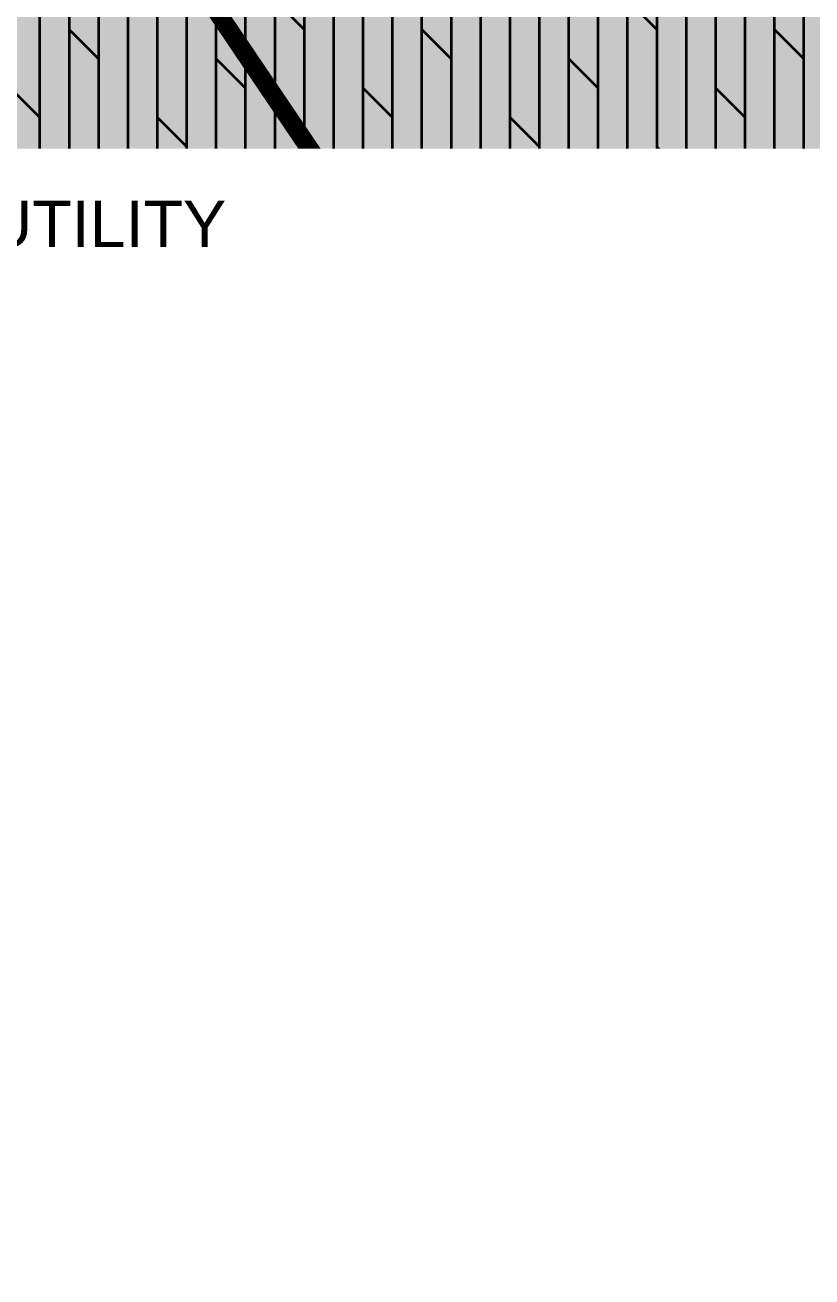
# Model space of a CAD drawing. Header units: millimetres. Extents: x -179928 to 528275, y -469666 to 511935.
# Drawn here: x 170793 to 172494, y 27027 to 29733 of the extents above; entities that cross this region are included whole.
import ezdxf
from ezdxf import colors
from ezdxf.entities.mleader import LeaderData, LeaderLine
from ezdxf.math import Vec2, Vec3

# ---------------------------------------------------------------- set-up
doc = ezdxf.new("R2010")
doc.units = ezdxf.units.MM
doc.set_wipeout_variables(frame=1)
doc.linetypes.add('DASHED', pattern=[0.75, 0.5, -0.25])
for name, color, linetype in [('ad-Elevation 10', 8, 'Continuous'), ('ad-Lvl-Entance road', 4, 'Continuous'), ('ad-MS Columns', 1, 'Continuous'), ('ad-Plinth', 8, 'Continuous'), ('ad-Primary Roof', 5, 'Continuous'), ('ad-RCC', 3, 'Continuous'), ('ad-RCC Hatch', 125, 'Continuous'), ('ad-Secondary Roof', 6, 'Continuous'), ('ad-Text main', 7, 'Continuous'), ('ad-Verandah', 33, 'Continuous')]:
    doc.layers.add(name, color=color, linetype=linetype)
doc.layers.add('ad-Landscape', color=94, linetype='Continuous', lineweight=35)
doc.styles.get("Standard").update_dxf_attribs({"font": 'arial.ttf'})

# ---------------------------------------------------------------- blocks, each defined once
blk = doc.blocks.new('zw$3849')
at = {"layer": 'ad-Text main', "insert": (10792.7, -1062.5), "char_height": 100, "width": 1424.195, "attachment_point": 5, "bg_fill": 2}
blk.add_mtext('6\'-9" WIDE UTILITY', dxfattribs=at)
blk = doc.blocks.new('1625E_Roof Plan')
at = {"layer": 'ad-Primary Roof', "linetype": 'DASHED', "ltscale": 2, "const_width": 40}
blk.add_lwpolyline([(12570, -2645), (2380, -2645), (7475, 2255)], close=True, dxfattribs=at)
blk.add_lwpolyline([(12570, -2645), (12570, -2345)], dxfattribs=at)
at = {"layer": 'ad-Secondary Roof', "linetype": 'DASHED', "ltscale": 2, "const_width": 40}
blk.add_lwpolyline([(12570, 5195), (10022.5, 1425), (12570, -2345), (13950, -2345), (13950, 5195)], close=True, dxfattribs=at)
blk = doc.blocks.new('A$C42b14ea2')
at = {"layer": 'ad-RCC Hatch', "transparency": 33554687}
h = blk.add_hatch(dxfattribs=at)
h.set_pattern_fill('ANSI31', color=256, scale=10)
h.set_pattern_definition([(45, (13250, 8645), (-22.45064, 22.45064), [])])
h.paths.add_polyline_path([(0, 0), (300, 0), (300, 300), (0, 300)])
at = {"layer": 'ad-RCC'}
blk.add_lwpolyline([(0, 0), (300, 0), (300, 300), (0, 300)], close=True, dxfattribs=at)
blk = doc.blocks.new('1625E_Columns')
at = {"layer": 'ad-RCC', "xscale": -1}
blk.add_blockref('A$C42b14ea2', (12120, -2050), dxfattribs=at)
blk = doc.blocks.new('zw$B0BD')
blk.add_wipeout([(0, 0), (250, 0), (250, -250), (0, -250)])
at = {"layer": 'ad-MS Columns'}
h = blk.add_hatch(dxfattribs=at)
h.set_pattern_fill('ANSI31', color=256, scale=10)
h.set_pattern_definition([(45, (4e-12, -250), (-22.4506, 22.4506), [])])
h.paths.add_polyline_path([(0, 0), (250, 0), (250, -250), (0, -250)])
at = {"layer": 'ad-MS Columns', "const_width": 1}
blk.add_lwpolyline([(0, 0), (250, 0), (250, -250), (0, -250)], close=True, dxfattribs=at)
blk = doc.blocks.new('zw$BD87')
at = {"layer": 'ad-MS Columns'}
blk.add_blockref('zw$B0BD', (-275, -1775), dxfattribs=at)
blk = doc.blocks.new('1625_East Villa')
at = {"transparency": 33554559}
h = blk.add_hatch(color=43, dxfattribs=at)
h.dxf.hatch_style = 1
h.paths.add_polyline_path([(13640, 4745), (12120, 4745), (12120, 0), (6200, 0), (6200, -2050), (13640, -2050)])
h = blk.add_hatch(dxfattribs=at)
h.set_pattern_fill('GRASS', color=74, angle=180)
h.set_pattern_definition([(270, (14550, 3220), (17.960512, -17.960512), [4.7625, -31.158524]), (225, (14550, 3220), (17.96051, -17.96051), [4.7625, -20.6375]), (315, (14550, 3220), (17.96051, 17.96051), [4.7625, -20.6375])])
h.paths.add_polyline_path([(14550, -2960), (9750, -2960), (9750, -2050), (13640, -2050), (13640, 3145), (14550, 3145)])
h = blk.add_hatch(color=256, dxfattribs=at)
h.dxf.hatch_style = 1
h.set_gradient(color1=(153, 204, 0), color2=(63, 127, 0), tint=1, name='INVSPHERICAL')
h.paths.add_polyline_path([(14550, -2960), (9750, -2960), (9750, -2050), (13640, -2050), (13640, 3145), (14550, 3145)])
at = {"layer": 'ad-Landscape', "transparency": 33554687}
h = blk.add_hatch(dxfattribs=at)
h.set_pattern_fill('DOLMIT', color=44, scale=10, angle=90)
h.set_pattern_definition([(90, (-1084315.54, 674820.024), (-63.5, 5e-14), []), (135, (-1084315.54, 674820.02), (-126.999913, -126.999913), [89.80256, -179.605122])])
h.paths.add_polyline_path([(13640, 4745), (12120, 4745), (12120, 0), (6200, 0), (6200, -2050), (13640, -2050)])
at = {"layer": 'ad-Elevation 10'}
blk.add_lwpolyline([(14550, -2960), (9750, -2960), (9750, -2050), (13640, -2050), (13640, 3145), (14550, 3145)], close=True, dxfattribs=at)
at = {"layer": 'ad-Verandah', "lineweight": 9}
blk.add_lwpolyline([(13640, 4745), (12120, 4745), (12120, 0), (6200, 0), (6200, -2050), (13640, -2050)], close=True, dxfattribs=at)
at = {"layer": 'ad-Text main'}
blk.add_blockref('zw$3849', (0, 0), dxfattribs=at)
blk.add_blockref('1625E_Roof Plan', (0, 0))
blk.add_blockref('1625E_Columns', (0, 0))
at = {"layer": 'ad-MS Columns'}
blk.add_blockref('zw$BD87', (12120, 0), dxfattribs=at)
blk = doc.blocks.new("All Plot's Villa Plans")
at = {"ltscale": 5}
blk.add_blockref('1625_East Villa', (159815, 30364.9), dxfattribs=at)
blk = doc.blocks.new('A$C92fa9908')
at = {"layer": 'ad-Verandah', "lineweight": 9}
blk.add_lwpolyline([(13650, 4745), (12120, 4745), (12120, 0), (6200, 0), (6200, -2045), (13650, -2045)], close=True, dxfattribs=at)
blk = doc.blocks.new('zw$C194')
at = {"layer": 'ad-Plinth', "ltscale": 5}
blk.add_blockref('A$C92fa9908', (-32023.9, -398393.9), dxfattribs=at)
blk = doc.blocks.new("Villa's Boundary")
at = {"ltscale": 5}
blk.add_blockref('zw$C194', (191838.8, 428758.8), dxfattribs=at)
blk = doc.blocks.new('zw$1B0B')
at = {"layer": 'ad-Lvl-Entance road'}
ml = blk.add_multileader_mtext('Standard', dxfattribs=at)
ml.set_content('{\\fArial|b1|i0|c0|p34;496.27}', color=256)
ml.set_leader_properties()
ml.build(insert=Vec2(0, 0))
ml.multileader.update_dxf_attribs({"has_text_frame": 1, "arrow_head_size": 1219.2, "scale": 12})
ctx = ml.context
ctx.base_point, ctx.scale, ctx.char_height, ctx.arrow_head_size, ctx.landing_gap_size, ctx.plane_origin = Vec3(214464.6, -71183), 12, 1219.186, 1219.2, 609.6, Vec3(222625.2, -66462.8)
ctx.text_align_type = 2
notes = []
notes.append((ctx, [(0, (1, 1, 0), (221630.9, -71183), (-1, 0), 845, [(0, [(222625.2, -66462.8)], 0, [])])]))
ctx.mtext.insert, ctx.mtext.width, ctx.mtext.defined_height, ctx.mtext.alignment, ctx.mtext.flow_direction = Vec3(220176.4, -70562.6), 5138.489, 1392.4, 3, 5
ctx.mtext.has_bg_fill, ctx.mtext.bg_color, ctx.mtext.bg_scale_factor, ctx.mtext.bg_transparency, ctx.mtext.use_window_bg_color = 1, -1027028792, 1.5, 0, 1
for ctx, leaders in notes:
    for number, flags, end, landing, length, lines in leaders:
        leader = LeaderData()
        leader.index, (leader.has_last_leader_line, leader.has_dogleg_vector, leader.attachment_direction) = number, flags
        leader.last_leader_point, leader.dogleg_vector, leader.dogleg_length = Vec3(end), Vec3(landing), length
        for number, points, colour, breaks in lines:
            line = LeaderLine()
            line.index, line.vertices, line.color, line.breaks = number, Vec3.list(points), colors.encode_raw_color(colour), breaks
            leader.lines.append(line)
        ctx.leaders.append(leader)

msp = doc.modelspace()

# ---------------------------------------------------------------- block references
at = {"ltscale": 5}
msp.add_blockref("Villa's Boundary", (0, 0), dxfattribs=at)

# ---------------------------------------------------------------- next in the draw order: block references
msp.add_blockref("All Plot's Villa Plans", (0, 0), dxfattribs=at)

# ---------------------------------------------------------------- next in the draw order: block references
at = {"layer": 'ad-Lvl-Entance road', "ltscale": 5}
msp.add_blockref('zw$1B0B', (-5982.9, 99418.6), dxfattribs=at)

doc.saveas('drawing.dxf')
